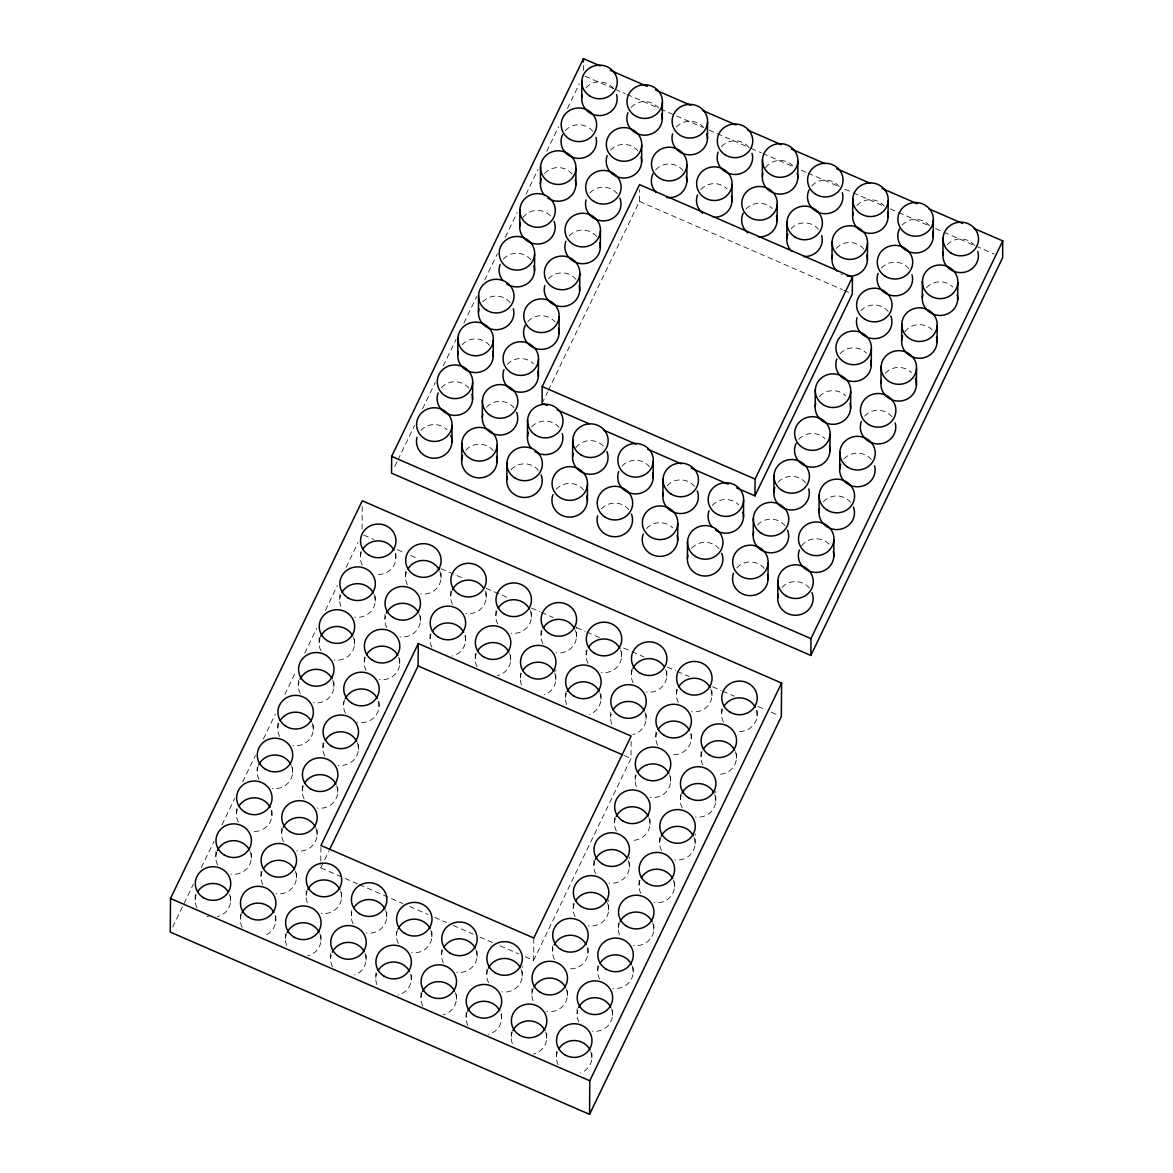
<?xml version="1.0" encoding="UTF-8"?>
<svg xmlns="http://www.w3.org/2000/svg" width="1173" height="1173" viewBox="0 0 1173 1173"><rect width="100%" height="100%" fill="white"/><g stroke="black" fill="none" stroke-linecap="round" stroke-linejoin="round"><path stroke-width="0.75" stroke-dasharray="5 3.75" d="M195.202 899.427L195.231 894.398M215.847 856.598L215.891 851.554M230.612 901.201L230.67 892.814M236.506 813.769L236.535 808.725M240.348 919.06L240.392 912.345M251.271 858.372L251.33 849.97M257.151 770.94L257.18 767.582M261.007 876.231L261.036 871.187M271.916 815.543L271.975 807.141M275.772 920.834L275.831 912.433M277.81 728.096L277.854 721.38M281.652 833.402L281.696 828.358M285.508 938.693L285.567 930.292M292.576 772.714L292.62 765.998M296.417 878.005L296.476 869.604M298.47 685.267L298.499 680.237M302.311 790.558L302.355 783.843M306.153 895.864L306.212 889.134M313.235 729.885L313.279 723.154M317.077 835.176L317.135 826.774M319.115 642.437L319.159 637.408M357.633 883.885L320.757 867.844L320.786 862.683M320.801 860.953L320.903 847.185M320.918 940.467L320.977 933.752M322.971 747.729L323 742.7M330.654 958.312L330.698 953.282M333.88 687.041L333.938 680.325M337.736 792.332L337.795 783.945M339.774 599.608L339.818 592.893M341.578 897.638L341.622 890.908M343.616 704.9L343.645 701.542M351.313 915.483L351.357 908.767M354.539 644.212L354.583 637.496M358.381 749.503L358.439 741.116M360.434 556.779L360.478 550.064M362.076 529.052L362.237 506.076M364.275 662.071L364.319 655.355M366.079 960.086L366.123 953.37M375.199 601.382L375.243 594.667M375.815 977.945L375.844 972.916M379.04 706.674L379.084 699.958M384.935 619.241L384.964 614.197M386.738 917.257L386.782 910.541M395.844 558.553L395.902 550.152M396.474 935.116L396.489 931.758M399.7 663.845L399.744 657.129M405.579 576.412L405.623 569.682M411.239 979.719L411.298 971.332M420.345 621.016L420.389 614.3M420.975 997.578L421.004 992.534M430.08 638.86L430.11 633.831M431.884 936.89L431.928 930.174M441.004 578.186L441.048 571.456M441.62 954.749L441.664 948.033M450.74 596.031L450.769 591.001M456.385 999.352L456.444 990.95M465.505 640.649L465.549 633.919M466.121 1017.211L466.165 1010.496M475.241 658.493L475.285 651.777M477.044 956.523L477.103 948.121M486.15 597.805L486.209 589.418M486.78 974.367L486.81 969.338M495.886 615.664L495.93 610.62M501.545 1018.985L501.604 1010.583M510.651 660.267L510.71 651.88M511.281 1036.829L511.325 1030.114M520.387 678.126L520.431 671.411M522.19 976.156L522.264 966.068M531.31 617.438L531.354 610.722M531.926 994L531.985 987.285M525.24 956.743L533.627 960.394L533.788 938.004M541.046 635.297L541.076 630.253M546.691 1038.604L546.75 1031.888M552.586 951.171L552.63 944.456M555.811 679.9L555.885 669.827M556.427 1056.462L556.471 1049.747M565.547 697.759L565.591 691.044M567.351 995.774L567.395 989.059M573.245 908.342L573.304 899.94M576.456 637.071L576.529 626.998M583.362 70.409L583.406 65.365M577.087 1013.633L577.116 1008.589M586.192 654.93L586.251 648.2M588.01 952.945L588.069 944.544M591.852 1058.237L591.896 1051.521M593.89 865.513L593.934 860.469M597.746 970.804L597.79 964.089M600.957 699.533L601.016 692.818M608.655 910.116L608.728 900.043M610.693 717.377L610.752 708.991M612.511 1015.407L612.555 1008.692M614.549 822.684L614.579 817.64M618.391 927.975L618.435 921.26M621.617 656.704L621.661 649.974M629.314 867.287L629.388 857.214M631.353 674.548L631.382 669.519M533.627 960.394L631.001 758.462L631.118 741.248M633.156 972.578L633.2 965.863M635.194 779.84L635.238 774.81M548.421 390.213L639.446 201.419L639.534 189.659M639.05 885.131L639.094 878.416M646.118 719.166L646.162 712.436M649.959 824.458L650.018 816.056M653.816 929.749L653.86 923.034M655.854 737.011L655.883 731.981M659.695 842.302L659.754 835.587M666.777 676.322L666.836 667.936M670.619 781.614L670.663 774.898M674.46 886.92L674.519 878.518M676.513 694.181L676.542 689.138M680.355 799.473L680.384 794.444M691.278 738.785L691.322 732.069M695.12 844.076L695.193 834.003M701.014 756.644L701.058 749.928M711.923 695.956L711.967 689.24M715.779 801.247L715.838 791.174M721.659 713.814L721.703 708.771M736.424 758.418L736.483 750.016M757.084 715.589L757.128 708.873M172.651 927.125L193.34 884.222M201.287 867.712L214.029 841.305M221.99 824.81L234.717 798.402M242.679 781.892L255.406 755.5M263.368 738.99L275.303 714.24M284.848 694.431L295.992 671.323M304.745 653.17L316.681 628.42M325.434 610.268L337.369 585.518M346.123 567.365L358.058 542.6M394.729 466.561L397.119 461.619M397.911 459.963L414.626 425.3M422.588 408.805L435.315 382.398M443.277 365.903L456.004 339.496M463.965 322.986L476.693 296.578M484.654 280.083L497.396 253.676M505.343 237.166L517.278 212.416M526.032 194.263L537.967 169.513M546.721 151.361L558.671 126.596M567.424 108.444L579.359 83.694M542.087 403.336L547.63 391.841M320.757 867.844L328.675 851.437M585.004 76.172L613.523 88.561M615.195 89.295L625.268 93.664M626.939 94.397L658.801 108.253M660.487 108.986L702.407 127.212M709.122 130.13L749.371 147.622M751.057 148.355L761.116 152.725M762.787 153.458L792.977 166.581M801.364 170.217L806.394 172.416M808.08 173.135L838.27 186.258M844.971 189.176L851.686 192.093M853.358 192.827L883.548 205.949M890.248 208.867L896.964 211.785M898.635 212.518L928.825 225.641M935.541 228.544L942.242 231.462M943.928 232.195L994.235 254.072M639.446 201.419L842.273 289.584M843.944 290.317L850.645 293.235M363.718 535.079L373.776 539.463M397.266 549.668L403.967 552.586M410.682 555.503L417.383 558.407M440.872 568.626L462.675 578.098M486.15 588.303L509.639 598.509M531.442 607.995L539.829 611.632M541.501 612.365L553.245 617.467M576.72 627.672L585.107 631.323M586.779 632.056L600.195 637.892M623.684 648.097L630.385 651.015M632.071 651.733L643.801 656.836M667.29 667.056L675.677 670.692M677.349 671.425L689.094 676.528M712.568 686.733L720.955 690.384M722.627 691.102L734.371 696.205M757.861 706.425L764.561 709.342M771.277 712.246L777.978 715.163M624.285 755.544L631.001 758.462M359.305 884.603L402.882 903.547M409.597 906.465L428.028 914.485M434.728 917.403L446.473 922.491M453.174 925.409L473.291 934.163M479.992 937.066L493.393 942.901M500.109 945.819L518.539 953.825M676.264 127.065A17.727 16.833 0.4 0 1 703.697 127.637M655.604 169.894A17.727 16.833 0.4 0 1 683.038 170.481M721.41 146.698A17.727 16.833 0.4 0 1 748.843 147.27M700.765 189.527A17.727 16.833 0.4 0 1 727.025 188.824M765.529 167.592A17.727 16.833 0.4 0 1 792.845 165.628M745.911 209.146A17.727 16.833 0.4 0 1 772.186 208.457M791.071 228.779A17.727 16.833 0.4 0 1 818.505 229.365M811.731 185.95A17.727 16.833 0.4 0 1 839.164 186.536M856.876 205.583A17.727 16.833 0.4 0 1 884.31 206.155M842.317 274.658A17.727 16.833 0.4 0 1 840.909 273.969M836.232 248.412A17.727 16.833 0.4 0 1 863.665 248.999M531.692 426.884A17.727 16.833 0.4 0 1 559.125 427.471M511.032 469.713A17.727 16.833 0.4 0 1 538.466 470.3M575.796 447.778A17.727 16.833 0.4 0 1 604.271 447.089M556.178 489.346A17.727 16.833 0.4 0 1 583.611 489.933M621.998 466.136A17.727 16.833 0.4 0 1 649.431 466.722M601.338 508.979A17.727 16.833 0.4 0 1 628.772 509.551M646.499 528.598A17.727 16.833 0.4 0 1 672.759 527.909M667.144 485.769A17.727 16.833 0.4 0 1 694.577 486.355M712.304 505.402A17.727 16.833 0.4 0 1 738.565 504.713M691.645 548.231A17.727 16.833 0.4 0 1 719.078 548.817M631.103 107.432A17.727 16.833 0.4 0 1 658.537 108.019M585.957 87.799A17.727 16.833 0.4 0 1 613.391 88.386M610.459 150.261A17.727 16.833 0.4 0 1 637.892 150.848M565.298 130.628A17.727 16.833 0.4 0 1 592.732 131.215M589.799 193.09A17.727 16.833 0.4 0 1 617.233 193.677M544.639 173.472A17.727 16.833 0.4 0 1 572.072 174.044M522.953 217.577A17.727 16.833 0.4 0 1 551.427 216.873M569.14 235.934A17.727 16.833 0.4 0 1 596.573 236.506M548.495 278.763A17.727 16.833 0.4 0 1 575.928 279.335M503.334 259.13A17.727 16.833 0.4 0 1 530.768 259.717M527.835 321.593A17.727 16.833 0.4 0 1 555.269 322.164M482.69 301.96A17.727 16.833 0.4 0 1 510.123 302.546M507.191 364.422A17.727 16.833 0.4 0 1 533.451 363.733M462.03 344.789A17.727 16.833 0.4 0 1 489.464 345.375M486.531 407.251A17.727 16.833 0.4 0 1 513.965 407.837M441.371 387.618A17.727 16.833 0.4 0 1 468.804 388.204M465.872 450.08A17.727 16.833 0.4 0 1 493.305 450.667M420.726 430.462A17.727 16.833 0.4 0 1 446.986 429.758M947.183 244.834A17.727 16.833 0.4 0 1 974.616 245.421M902.037 225.201A17.727 16.833 0.4 0 1 929.471 225.788M926.538 287.664A17.727 16.833 0.4 0 1 952.799 286.974M881.378 268.045A17.727 16.833 0.4 0 1 908.811 268.617M904.838 331.768A17.727 16.833 0.4 0 1 932.154 329.804M860.733 310.874A17.727 16.833 0.4 0 1 888.166 311.446M840.073 353.703A17.727 16.833 0.4 0 1 866.334 353.014M885.219 373.337A17.727 16.833 0.4 0 1 911.494 372.633M864.574 416.166A17.727 16.833 0.4 0 1 892.008 416.752M819.414 396.533A17.727 16.833 0.4 0 1 845.689 395.844M843.915 458.995A17.727 16.833 0.4 0 1 871.348 459.581M798.769 439.362A17.727 16.833 0.4 0 1 825.03 438.673M823.27 501.824A17.727 16.833 0.4 0 1 850.704 502.411M778.11 482.206A17.727 16.833 0.4 0 1 805.543 482.777M801.57 545.929A17.727 16.833 0.4 0 1 830.044 545.24M757.45 525.035A17.727 16.833 0.4 0 1 784.884 525.607M781.951 587.497A17.727 16.833 0.4 0 1 809.385 588.069M736.805 567.864A17.727 16.833 0.4 0 1 764.239 568.45M340.493 890.879A17.727 16.833 0.4 0 1 321.211 913.386M307.253 902.609A17.727 16.833 0.4 0 1 307.15 891.143M319.833 933.723A17.727 16.833 0.4 0 1 307.649 955.878M286.593 945.438A17.727 16.833 0.4 0 1 286.491 933.972M385.638 910.512A17.727 16.833 0.4 0 1 366.372 933.004M353.132 923.825A17.727 16.833 0.4 0 1 351.827 912.257M364.994 953.341A17.727 16.833 0.4 0 1 354.554 974.983M332.472 966.669A17.727 16.833 0.4 0 1 331.167 955.101M430.799 930.145A17.727 16.833 0.4 0 1 411.518 952.637M398.292 943.459A17.727 16.833 0.4 0 1 397.456 930.394M410.697 974.631A17.727 16.833 0.4 0 1 397.955 995.129M376.9 984.69A17.727 16.833 0.4 0 1 376.797 973.223M455.3 992.607A17.727 16.833 0.4 0 1 443.115 1014.762M422.793 1005.921A17.727 16.833 0.4 0 1 421.957 992.857M475.945 949.778A17.727 16.833 0.4 0 1 456.678 972.27M443.438 963.092A17.727 16.833 0.4 0 1 442.602 950.027M521.105 969.397A17.727 16.833 0.4 0 1 501.839 991.903M488.598 982.725A17.727 16.833 0.4 0 1 487.763 969.66M501.003 1013.897A17.727 16.833 0.4 0 1 488.276 1034.395M467.939 1025.554A17.727 16.833 0.4 0 1 467.103 1012.49M756.541 710.501A17.727 16.833 0.4 0 1 736.717 731.336M723.477 722.157A17.727 16.833 0.4 0 1 722.641 709.093M710.838 689.211A17.727 16.833 0.4 0 1 691.557 711.703M678.331 702.524A17.727 16.833 0.4 0 1 677.495 689.46M735.339 751.673A17.727 16.833 0.4 0 1 717.788 774.327M702.832 764.987A17.727 16.833 0.4 0 1 702.598 750.515M690.736 733.697A17.727 16.833 0.4 0 1 670.912 754.532M657.672 745.354A17.727 16.833 0.4 0 1 656.836 732.289M714.68 794.502A17.727 16.833 0.4 0 1 695.413 816.995M682.173 807.816A17.727 16.833 0.4 0 1 681.337 794.751M669.534 774.869A17.727 16.833 0.4 0 1 650.253 797.361M636.294 786.599A17.727 16.833 0.4 0 1 636.191 775.118M648.874 817.698A17.727 16.833 0.4 0 1 631.338 840.367M616.368 831.027A17.727 16.833 0.4 0 1 615.532 817.962M694.035 837.331A17.727 16.833 0.4 0 1 674.754 859.824M661.513 850.645A17.727 16.833 0.4 0 1 660.692 837.581M673.375 880.161A17.727 16.833 0.4 0 1 654.109 902.667M640.869 893.489A17.727 16.833 0.4 0 1 640.033 880.424M628.215 860.542A17.727 16.833 0.4 0 1 608.948 883.034M595.708 873.856A17.727 16.833 0.4 0 1 594.872 860.791M652.716 923.004A17.727 16.833 0.4 0 1 633.449 945.497M619.476 934.72A17.727 16.833 0.4 0 1 619.373 923.254M607.57 903.371A17.727 16.833 0.4 0 1 588.289 925.864M575.063 916.685A17.727 16.833 0.4 0 1 574.227 903.621M632.071 965.834A17.727 16.833 0.4 0 1 612.79 988.326M599.564 979.147A17.727 16.833 0.4 0 1 598.729 966.083M587.468 947.857A17.727 16.833 0.4 0 1 567.644 968.693M554.404 959.514A17.727 16.833 0.4 0 1 553.099 947.945M611.412 1008.663A17.727 16.833 0.4 0 1 592.145 1031.155M578.905 1021.976A17.727 16.833 0.4 0 1 577.6 1010.408M566.266 989.03A17.727 16.833 0.4 0 1 546.985 1011.522M533.026 1000.745A17.727 16.833 0.4 0 1 533.51 987.886M590.767 1051.492A17.727 16.833 0.4 0 1 580.327 1073.119M558.245 1064.805A17.727 16.833 0.4 0 1 557.41 1051.741M545.606 1031.859A17.727 16.833 0.4 0 1 533.422 1054.014M512.366 1043.589A17.727 16.833 0.4 0 1 512.264 1032.108M229.527 894.456A17.727 16.833 0.4 0 1 217.342 916.612M208.589 916.641A17.727 16.833 0.4 0 1 207.005 916.186M197.02 907.77A17.727 16.833 0.4 0 1 196.184 894.706M275.23 915.746A17.727 16.833 0.4 0 1 264.248 935.717M242.166 927.403A17.727 16.833 0.4 0 1 241.33 914.339M250.172 851.627A17.727 16.833 0.4 0 1 230.905 874.12M217.665 864.941A17.727 16.833 0.4 0 1 216.829 851.877M295.332 871.26A17.727 16.833 0.4 0 1 276.066 893.753M262.825 884.574A17.727 16.833 0.4 0 1 261.99 871.51M271.388 810.455A17.727 16.833 0.4 0 1 251.565 831.29M238.324 822.112A17.727 16.833 0.4 0 1 237.489 809.047M315.992 828.417A17.727 16.833 0.4 0 1 296.71 850.924M283.47 841.745A17.727 16.833 0.4 0 1 282.649 828.681M291.491 765.969A17.727 16.833 0.4 0 1 272.209 788.461M258.969 779.283A17.727 16.833 0.4 0 1 258.148 766.218M336.636 785.587A17.727 16.833 0.4 0 1 317.37 808.08M304.13 798.916A17.727 16.833 0.4 0 1 303.294 785.837M312.135 723.125A17.727 16.833 0.4 0 1 292.869 745.632M279.629 736.453A17.727 16.833 0.4 0 1 278.793 723.389M357.296 742.758A17.727 16.833 0.4 0 1 338.015 765.251M324.789 756.072A17.727 16.833 0.4 0 1 323.953 743.008M378.498 701.586A17.727 16.833 0.4 0 1 357.017 722.099M345.434 713.243A17.727 16.833 0.4 0 1 344.598 700.178M332.795 680.296A17.727 16.833 0.4 0 1 313.514 702.788M300.288 693.61A17.727 16.833 0.4 0 1 298.968 682.056M353.454 637.467A17.727 16.833 0.4 0 1 334.173 659.959M320.933 650.78A17.727 16.833 0.4 0 1 320.112 637.716M398.6 657.1A17.727 16.833 0.4 0 1 379.334 679.592M366.093 670.413A17.727 16.833 0.4 0 1 365.258 657.349M374.099 594.638A17.727 16.833 0.4 0 1 354.833 617.13M340.859 606.353A17.727 16.833 0.4 0 1 340.757 594.887M419.26 614.271A17.727 16.833 0.4 0 1 399.978 636.763M386.753 627.584A17.727 16.833 0.4 0 1 385.433 616.016M395.301 553.465A17.727 16.833 0.4 0 1 375.477 574.301M362.252 565.122A17.727 16.833 0.4 0 1 362.002 550.65M439.904 571.427A17.727 16.833 0.4 0 1 420.638 593.934M407.398 584.755A17.727 16.833 0.4 0 1 406.562 571.691M645.033 712.407A17.727 16.833 0.4 0 1 632.848 734.562M611.793 724.137A17.727 16.833 0.4 0 1 611.206 714.166M665.678 669.578A17.727 16.833 0.4 0 1 646.411 692.07M633.171 682.891A17.727 16.833 0.4 0 1 632.335 669.827M620.532 649.945A17.727 16.833 0.4 0 1 601.25 672.452M588.01 663.273A17.727 16.833 0.4 0 1 587.189 650.209M599.872 692.788A17.727 16.833 0.4 0 1 589.447 714.416M566.632 704.504A17.727 16.833 0.4 0 1 566.53 693.038M554.712 673.155A17.727 16.833 0.4 0 1 544.287 694.783M521.486 684.871A17.727 16.833 0.4 0 1 521.369 673.405M575.371 630.326A17.727 16.833 0.4 0 1 556.105 652.818M542.864 643.64A17.727 16.833 0.4 0 1 542.029 630.575M509.566 653.522A17.727 16.833 0.4 0 1 497.381 675.677M477.059 666.836A17.727 16.833 0.4 0 1 476.825 652.379M530.225 610.693A17.727 16.833 0.4 0 1 510.944 633.185M497.704 624.007A17.727 16.833 0.4 0 1 496.868 610.942M464.963 635.561A17.727 16.833 0.4 0 1 452.235 656.044M431.899 647.217A17.727 16.833 0.4 0 1 431.063 634.153M485.065 591.06A17.727 16.833 0.4 0 1 465.784 613.552M452.558 604.374A17.727 16.833 0.4 0 1 451.722 591.309"/><path stroke-width="1.5" d="M170.496 898.489L170.261 932.08L589.55 1114.35L781.335 716.63L781.57 683.038L362.281 500.768L170.496 898.489L589.784 1080.758L589.55 1114.35M600.224 65.937L583.45 58.65L391.665 456.37L391.547 473.159L810.836 655.443L1002.622 257.708L1002.739 240.92L974.235 228.53M329.466 849.795L418.116 665.927L418.277 643.537L631.147 736.072L533.788 938.004L320.918 845.454L418.277 643.537M451.913 442.294L452.03 425.506A17.727 16.833 0.4 0 0 426.254 409.612A17.727 16.833 0.4 0 0 424.655 438.717A17.727 16.833 0.4 0 0 452.03 425.506M457.793 354.862L457.91 338.059M461.634 460.153L461.751 443.35M472.558 399.465L472.675 382.662A17.727 16.833 0.4 0 0 446.913 366.782A17.727 16.833 0.4 0 0 445.315 395.887A17.727 16.833 0.4 0 0 472.675 382.662M478.452 312.018L478.569 295.229M482.294 417.309L482.411 400.521M493.217 356.636L493.334 339.833A17.727 16.833 0.4 0 0 467.572 323.953A17.727 16.833 0.4 0 0 465.974 353.058A17.727 16.833 0.4 0 0 493.334 339.833M497.059 461.927L497.176 445.124A17.727 16.833 0.4 0 0 471.414 429.245A17.727 16.833 0.4 0 0 469.816 458.35A17.727 16.833 0.4 0 0 497.176 445.124M506.795 479.772L506.912 462.983M519.756 226.36L519.874 209.571M527.454 436.942L527.571 420.154M534.521 270.963L534.639 254.174A17.727 16.833 0.4 0 0 508.877 238.295A17.727 16.833 0.4 0 0 507.279 267.4A17.727 16.833 0.4 0 0 534.639 254.174M538.363 376.254L538.48 359.466A17.727 16.833 0.4 0 0 512.718 343.586A17.727 16.833 0.4 0 0 511.12 372.691A17.727 16.833 0.4 0 0 538.48 359.466M540.416 183.531L540.533 166.742M736.512 487.865L754.957 495.871L852.316 293.954L852.434 277.165L639.564 184.63L542.205 386.547L542.087 403.336L547.117 405.521M559.022 333.425L559.14 316.637A17.727 16.833 0.4 0 0 533.378 300.757A17.727 16.833 0.4 0 0 531.78 329.862A17.727 16.833 0.4 0 0 559.14 316.637M572.6 456.576L572.717 439.787M575.826 185.305L575.943 168.516A17.727 16.833 0.4 0 0 550.181 152.622A17.727 16.833 0.4 0 0 548.583 181.727A17.727 16.833 0.4 0 0 575.943 168.516M579.682 290.596L579.799 273.808A17.727 16.833 0.4 0 0 554.023 257.913A17.727 16.833 0.4 0 0 552.424 287.018A17.727 16.833 0.4 0 0 579.799 273.808M581.72 97.858L581.837 81.069M583.421 62.008L583.45 58.65M587.365 501.179L587.482 484.39A17.727 16.833 0.4 0 0 561.72 468.511A17.727 16.833 0.4 0 0 560.122 497.616A17.727 16.833 0.4 0 0 587.482 484.39M600.327 247.767L600.444 230.978A17.727 16.833 0.4 0 0 574.682 215.084A17.727 16.833 0.4 0 0 573.084 244.189A17.727 16.833 0.4 0 0 600.444 230.978M641.631 162.094L641.748 145.305A17.727 16.833 0.4 0 0 615.986 129.426A17.727 16.833 0.4 0 0 614.388 158.531A17.727 16.833 0.4 0 0 641.748 145.305M653.17 477.983L653.288 461.18A17.727 16.833 0.4 0 0 627.526 445.3A17.727 16.833 0.4 0 0 625.927 474.405A17.727 16.833 0.4 0 0 653.288 461.18M662.29 119.265L662.408 102.476A17.727 16.833 0.4 0 0 636.646 86.597A17.727 16.833 0.4 0 0 635.048 115.702A17.727 16.833 0.4 0 0 662.408 102.476M662.906 495.827L663.024 479.039M677.671 540.445L677.789 523.642A17.727 16.833 0.4 0 0 652.027 507.762A17.727 16.833 0.4 0 0 650.429 536.867A17.727 16.833 0.4 0 0 677.789 523.642M686.792 181.727L686.909 164.938A17.727 16.833 0.4 0 0 661.147 149.059A17.727 16.833 0.4 0 0 659.549 178.164A17.727 16.833 0.4 0 0 686.909 164.938M687.407 558.289L687.525 541.501M707.451 138.898L707.568 122.109A17.727 16.833 0.4 0 0 681.792 106.215A17.727 16.833 0.4 0 0 680.193 135.32A17.727 16.833 0.4 0 0 707.568 122.109M731.952 201.36L732.069 184.572A17.727 16.833 0.4 0 0 706.293 168.677A17.727 16.833 0.4 0 0 704.694 197.782A17.727 16.833 0.4 0 0 732.069 184.572M743.491 517.234L743.609 500.446A17.727 16.833 0.4 0 0 717.832 484.566A17.727 16.833 0.4 0 0 716.234 513.671A17.727 16.833 0.4 0 0 743.609 500.446M753.227 535.093L753.345 518.305M754.957 495.871L755.075 479.083L852.434 277.165M762.333 176.375L762.45 159.587M767.992 579.697L768.11 562.908A17.727 16.833 0.4 0 0 742.333 547.029A17.727 16.833 0.4 0 0 740.735 576.134A17.727 16.833 0.4 0 0 768.11 562.908M773.872 492.264L773.989 475.461M777.098 220.993L777.215 204.19A17.727 16.833 0.4 0 0 751.453 188.31A17.727 16.833 0.4 0 0 749.855 217.416A17.727 16.833 0.4 0 0 777.215 204.19M777.728 597.556L777.846 580.767M786.834 238.837L786.951 222.049M797.757 178.164L797.875 161.361A17.727 16.833 0.4 0 0 772.113 145.481A17.727 16.833 0.4 0 0 770.514 174.586A17.727 16.833 0.4 0 0 797.875 161.361M810.836 655.443L810.954 638.64L1002.739 240.92M815.176 406.591L815.294 389.803M819.033 511.897L819.15 495.094M829.941 451.209L830.059 434.406A17.727 16.833 0.4 0 0 804.297 418.526A17.727 16.833 0.4 0 0 802.699 447.631A17.727 16.833 0.4 0 0 830.059 434.406M831.994 258.471L832.112 241.682M833.798 556.501L833.915 539.697A17.727 16.833 0.4 0 0 808.153 523.818A17.727 16.833 0.4 0 0 806.555 552.923A17.727 16.833 0.4 0 0 833.915 539.697M839.677 469.053L839.795 452.265M850.601 408.365L850.718 391.577A17.727 16.833 0.4 0 0 824.956 375.697A17.727 16.833 0.4 0 0 823.358 404.802A17.727 16.833 0.4 0 0 850.718 391.577M852.639 215.641L852.756 198.853M867.404 260.245L867.521 243.456A17.727 16.833 0.4 0 0 841.759 227.577A17.727 16.833 0.4 0 0 840.161 256.682A17.727 16.833 0.4 0 0 867.521 243.456M871.26 365.536L871.378 348.748A17.727 16.833 0.4 0 0 845.601 332.868A17.727 16.833 0.4 0 0 844.003 361.973A17.727 16.833 0.4 0 0 871.378 348.748M880.996 383.395L881.114 366.606M888.064 217.416L888.181 200.627A17.727 16.833 0.4 0 0 862.419 184.733A17.727 16.833 0.4 0 0 860.821 213.838A17.727 16.833 0.4 0 0 888.181 200.627M901.641 340.566L901.758 323.777M916.406 385.169L916.524 368.381A17.727 16.833 0.4 0 0 890.762 352.487A17.727 16.833 0.4 0 0 889.163 381.592A17.727 16.833 0.4 0 0 916.524 368.381M922.301 297.737L922.418 280.933M933.224 237.049L933.341 220.26A17.727 16.833 0.4 0 0 907.565 204.366A17.727 16.833 0.4 0 0 905.967 233.471A17.727 16.833 0.4 0 0 933.341 220.26M937.066 342.34L937.183 325.551A17.727 16.833 0.4 0 0 911.421 309.657A17.727 16.833 0.4 0 0 909.823 338.762A17.727 16.833 0.4 0 0 937.183 325.551M942.945 254.893L943.063 238.104M957.711 299.511L957.828 282.708A17.727 16.833 0.4 0 0 932.066 266.828A17.727 16.833 0.4 0 0 930.468 295.933A17.727 16.833 0.4 0 0 957.828 282.708M589.784 1080.758L781.57 683.038M610.283 70.321L647.188 86.362M655.575 89.998L690.794 105.306M702.524 110.409L736.072 124.998M747.817 130.1L781.35 144.69M791.423 149.059L824.956 163.633M836.701 168.736L870.249 183.325M881.993 188.428L917.213 203.735M928.943 208.838L962.49 223.427M542.205 386.547L755.075 479.083M557.175 409.89L589.022 423.746M604.095 430.3L635.942 444.142M647.687 449.244L681.205 463.819M691.264 468.188L728.14 484.214M391.665 456.37L810.954 638.64M418.116 665.927L622.614 754.825M706.908 133.81A17.727 16.833 0.4 0 1 689.797 154.836A17.727 16.833 0.4 0 1 672.54 133.898M686.249 176.639A17.727 16.833 0.4 0 1 666.425 197.475M656.294 192.489A17.727 16.833 0.4 0 1 652.95 173.839M752.054 153.443A17.727 16.833 0.4 0 1 734.122 174.454A17.727 16.833 0.4 0 1 718.169 152.035M731.409 196.272A17.727 16.833 0.4 0 1 713.316 217.269M702.7 213.251A17.727 16.833 0.4 0 1 697.51 194.865M797.215 173.076A17.727 16.833 0.4 0 1 780.104 194.102A17.727 16.833 0.4 0 1 762.846 173.164M776.555 215.905A17.727 16.833 0.4 0 1 758.462 236.902M747.861 232.884A17.727 16.833 0.4 0 1 743.257 213.09M821.716 235.538A17.727 16.833 0.4 0 1 803.622 256.535M791.746 251.374A17.727 16.833 0.4 0 1 787.816 234.116M842.361 192.695A17.727 16.833 0.4 0 1 823.637 213.662A17.727 16.833 0.4 0 1 809.077 189.894M887.521 212.328A17.727 16.833 0.4 0 1 870.41 233.354A17.727 16.833 0.4 0 1 853.152 212.416M866.862 255.157A17.727 16.833 0.4 0 1 847.038 275.992M836.906 271.007A17.727 16.833 0.4 0 1 832.493 255.245M562.322 433.629A17.727 16.833 0.4 0 1 555.254 451.678A17.727 16.833 0.4 0 1 534.976 451.605M531.193 448.203A17.727 16.833 0.4 0 1 528.437 432.221M541.12 474.801A17.727 16.833 0.4 0 1 525.489 497.469A17.727 16.833 0.4 0 1 507.308 476.561M606.94 451.605A17.727 16.833 0.4 0 1 591.295 474.259A17.727 16.833 0.4 0 1 573.113 453.35M586.823 496.091A17.727 16.833 0.4 0 1 568.89 517.102A17.727 16.833 0.4 0 1 552.938 494.683M652.643 472.895A17.727 16.833 0.4 0 1 634.71 493.906A17.727 16.833 0.4 0 1 618.743 471.487M631.426 514.067A17.727 16.833 0.4 0 1 615.796 536.721A17.727 16.833 0.4 0 1 597.614 515.812M677.144 535.357A17.727 16.833 0.4 0 1 659.211 556.369A17.727 16.833 0.4 0 1 643.244 533.95M697.246 490.857A17.727 16.833 0.4 0 1 681.601 513.525A17.727 16.833 0.4 0 1 663.419 492.616M742.949 512.146A17.727 16.833 0.4 0 1 735.882 530.196A17.727 16.833 0.4 0 1 715.589 530.123M711.82 526.721A17.727 16.833 0.4 0 1 709.049 510.739M721.747 553.319A17.727 16.833 0.4 0 1 706.102 575.987A17.727 16.833 0.4 0 1 687.921 555.078M661.748 114.177A17.727 16.833 0.4 0 1 643.816 135.188A17.727 16.833 0.4 0 1 627.863 112.769M616.602 94.558A17.727 16.833 0.4 0 1 599.491 115.584A17.727 16.833 0.4 0 1 582.233 94.646M641.103 157.021A17.727 16.833 0.4 0 1 623.171 178.017A17.727 16.833 0.4 0 1 607.203 155.598M595.943 137.388A17.727 16.833 0.4 0 1 577.219 158.34A17.727 16.833 0.4 0 1 562.644 134.572M619.887 198.178A17.727 16.833 0.4 0 1 604.256 220.847A17.727 16.833 0.4 0 1 586.075 199.938M575.283 180.217A17.727 16.833 0.4 0 1 568.216 198.252A17.727 16.833 0.4 0 1 547.938 198.178M544.155 194.777A17.727 16.833 0.4 0 1 541.398 178.809M554.081 221.389A17.727 16.833 0.4 0 1 538.451 244.043A17.727 16.833 0.4 0 1 520.269 223.134M599.784 242.679A17.727 16.833 0.4 0 1 581.852 263.69A17.727 16.833 0.4 0 1 565.899 241.271M579.139 285.508A17.727 16.833 0.4 0 1 562.028 306.534A17.727 16.833 0.4 0 1 544.771 285.596M533.979 265.875A17.727 16.833 0.4 0 1 526.912 283.925A17.727 16.833 0.4 0 1 506.619 283.851M502.85 280.45A17.727 16.833 0.4 0 1 500.094 264.468M558.48 328.337A17.727 16.833 0.4 0 1 539.756 349.305A17.727 16.833 0.4 0 1 525.181 325.522M513.334 308.704A17.727 16.833 0.4 0 1 496.223 329.73A17.727 16.833 0.4 0 1 478.965 308.807M537.821 371.167A17.727 16.833 0.4 0 1 519.888 392.178A17.727 16.833 0.4 0 1 503.935 369.759M492.675 351.548A17.727 16.833 0.4 0 1 475.564 372.574A17.727 16.833 0.4 0 1 458.306 351.636M516.619 412.339A17.727 16.833 0.4 0 1 500.988 435.007A17.727 16.833 0.4 0 1 482.807 414.098M472.015 394.377A17.727 16.833 0.4 0 1 454.083 415.389A17.727 16.833 0.4 0 1 438.13 392.97M496.516 456.84A17.727 16.833 0.4 0 1 478.584 477.851A17.727 16.833 0.4 0 1 462.631 455.432M450.813 435.55A17.727 16.833 0.4 0 1 435.168 458.203A17.727 16.833 0.4 0 1 417.001 437.294M977.827 251.594A17.727 16.833 0.4 0 1 960.716 272.62A17.727 16.833 0.4 0 1 943.459 251.682M932.682 231.961A17.727 16.833 0.4 0 1 913.943 252.913A17.727 16.833 0.4 0 1 899.383 229.146M957.183 294.423A17.727 16.833 0.4 0 1 940.072 315.449A17.727 16.833 0.4 0 1 922.814 294.511M912.022 274.79A17.727 16.833 0.4 0 1 894.09 295.801A17.727 16.833 0.4 0 1 878.122 273.382M936.523 337.252A17.727 16.833 0.4 0 1 918.591 358.264A17.727 16.833 0.4 0 1 902.624 335.845M890.82 315.962A17.727 16.833 0.4 0 1 875.175 338.616A17.727 16.833 0.4 0 1 856.994 317.707M870.718 360.448A17.727 16.833 0.4 0 1 852.786 381.46A17.727 16.833 0.4 0 1 836.818 359.041M915.321 378.424A17.727 16.833 0.4 0 1 899.676 401.078A17.727 16.833 0.4 0 1 881.495 380.169M895.219 422.91A17.727 16.833 0.4 0 1 877.287 443.922A17.727 16.833 0.4 0 1 861.319 421.503M850.058 403.292A17.727 16.833 0.4 0 1 832.947 424.318A17.727 16.833 0.4 0 1 815.69 403.38M874.559 465.74A17.727 16.833 0.4 0 1 856.627 486.751A17.727 16.833 0.4 0 1 840.674 464.332M829.414 446.121A17.727 16.833 0.4 0 1 810.675 467.074A17.727 16.833 0.4 0 1 796.115 443.306M853.358 506.912A17.727 16.833 0.4 0 1 837.713 529.58A17.727 16.833 0.4 0 1 819.546 508.671M808.754 488.95A17.727 16.833 0.4 0 1 790.822 509.962A17.727 16.833 0.4 0 1 774.854 487.543M833.255 551.413A17.727 16.833 0.4 0 1 815.323 572.424A17.727 16.833 0.4 0 1 799.356 550.005M787.552 530.123A17.727 16.833 0.4 0 1 771.907 552.776A17.727 16.833 0.4 0 1 753.726 531.868M812.053 592.585A17.727 16.833 0.4 0 1 796.408 615.239A17.727 16.833 0.4 0 1 778.227 594.33M767.45 574.609A17.727 16.833 0.4 0 1 749.518 595.62A17.727 16.833 0.4 0 1 733.55 573.201M307.737 889.735A17.727 16.833 0.4 0 1 323.601 879.926A17.727 16.833 0.4 0 1 339.759 889.281M287.092 932.564A17.727 16.833 0.4 0 1 302.942 922.755A17.727 16.833 0.4 0 1 319.1 932.124M353.63 908.019A17.727 16.833 0.4 0 1 369.554 899.559A17.727 16.833 0.4 0 1 384.92 908.914M332.238 952.197A17.727 16.833 0.4 0 1 348.102 942.374A17.727 16.833 0.4 0 1 364.26 951.743M398.058 928.987A17.727 16.833 0.4 0 1 413.908 919.177A17.727 16.833 0.4 0 1 430.066 928.547M378.131 970.482A17.727 16.833 0.4 0 1 394.055 962.021A17.727 16.833 0.4 0 1 409.421 971.376M422.544 991.449A17.727 16.833 0.4 0 1 438.409 981.64A17.727 16.833 0.4 0 1 454.567 991.009M443.937 947.271A17.727 16.833 0.4 0 1 459.86 938.811A17.727 16.833 0.4 0 1 475.226 948.18M488.364 968.253A17.727 16.833 0.4 0 1 504.214 958.444A17.727 16.833 0.4 0 1 520.372 967.798M467.704 1011.082A17.727 16.833 0.4 0 1 483.555 1001.273A17.727 16.833 0.4 0 1 499.727 1010.642M723.976 706.337A17.727 16.833 0.4 0 1 739.899 697.876A17.727 16.833 0.4 0 1 755.265 707.246M678.815 686.718A17.727 16.833 0.4 0 1 694.739 678.243A17.727 16.833 0.4 0 1 710.105 687.613M703.316 749.18A17.727 16.833 0.4 0 1 719.24 740.706A17.727 16.833 0.4 0 1 734.606 750.075M658.17 729.547A17.727 16.833 0.4 0 1 674.094 721.087A17.727 16.833 0.4 0 1 689.46 730.442M681.938 793.359A17.727 16.833 0.4 0 1 697.788 783.535A17.727 16.833 0.4 0 1 713.961 792.904M637.511 772.377A17.727 16.833 0.4 0 1 653.434 763.916A17.727 16.833 0.4 0 1 668.801 773.271M616.133 816.555A17.727 16.833 0.4 0 1 631.983 806.745A17.727 16.833 0.4 0 1 648.141 816.1M661.279 836.188A17.727 16.833 0.4 0 1 677.129 826.364A17.727 16.833 0.4 0 1 693.302 835.733M641.352 877.668A17.727 16.833 0.4 0 1 657.276 869.208A17.727 16.833 0.4 0 1 672.642 878.562M595.473 859.384A17.727 16.833 0.4 0 1 610.415 849.604A17.727 16.833 0.4 0 1 626.602 857.434M619.974 921.846A17.727 16.833 0.4 0 1 635.825 912.037A17.727 16.833 0.4 0 1 651.997 921.406M575.547 900.864A17.727 16.833 0.4 0 1 591.471 892.404A17.727 16.833 0.4 0 1 606.837 901.773M600.048 963.326A17.727 16.833 0.4 0 1 615.972 954.866A17.727 16.833 0.4 0 1 631.338 964.235M554.169 945.042A17.727 16.833 0.4 0 1 570.019 935.233A17.727 16.833 0.4 0 1 586.192 944.602M578.67 1007.504A17.727 16.833 0.4 0 1 594.52 997.695A17.727 16.833 0.4 0 1 610.678 1007.064M534.243 986.537A17.727 16.833 0.4 0 1 550.166 978.077A17.727 16.833 0.4 0 1 565.533 987.431M558.744 1048.999A17.727 16.833 0.4 0 1 574.667 1040.539A17.727 16.833 0.4 0 1 590.034 1049.894M512.865 1030.715A17.727 16.833 0.4 0 1 528.715 1020.891A17.727 16.833 0.4 0 1 544.873 1030.261M197.504 891.964A17.727 16.833 0.4 0 1 227.899 891.348M241.931 912.931A17.727 16.833 0.4 0 1 257.781 903.122A17.727 16.833 0.4 0 1 273.954 912.491M217.43 850.469A17.727 16.833 0.4 0 1 233.28 840.66A17.727 16.833 0.4 0 1 249.453 850.029M263.309 868.753A17.727 16.833 0.4 0 1 279.233 860.293A17.727 16.833 0.4 0 1 294.599 869.662M238.808 806.291A17.727 16.833 0.4 0 1 254.732 797.831A17.727 16.833 0.4 0 1 270.098 807.2M283.236 827.273A17.727 16.833 0.4 0 1 299.1 817.464A17.727 16.833 0.4 0 1 315.258 826.833M258.734 764.811A17.727 16.833 0.4 0 1 274.599 755.001A17.727 16.833 0.4 0 1 290.757 764.371M304.628 783.095A17.727 16.833 0.4 0 1 320.552 774.635A17.727 16.833 0.4 0 1 335.918 783.989M280.127 720.633A17.727 16.833 0.4 0 1 296.051 712.172A17.727 16.833 0.4 0 1 311.417 721.527M325.273 740.266A17.727 16.833 0.4 0 1 341.196 731.805A17.727 16.833 0.4 0 1 356.563 741.16M345.199 698.771A17.727 16.833 0.4 0 1 361.049 688.962A17.727 16.833 0.4 0 1 377.222 698.331M300.053 679.152A17.727 16.833 0.4 0 1 315.904 669.328A17.727 16.833 0.4 0 1 332.062 678.698M320.698 636.323A17.727 16.833 0.4 0 1 336.548 626.499A17.727 16.833 0.4 0 1 352.721 635.869M366.577 654.593A17.727 16.833 0.4 0 1 382.501 646.132A17.727 16.833 0.4 0 1 397.867 655.502M342.091 592.145A17.727 16.833 0.4 0 1 358 583.67A17.727 16.833 0.4 0 1 373.381 593.039M386.504 613.112A17.727 16.833 0.4 0 1 402.368 603.303A17.727 16.833 0.4 0 1 418.526 612.673M362.736 549.301A17.727 16.833 0.4 0 1 378.659 540.841A17.727 16.833 0.4 0 1 394.025 550.21M407.896 568.934A17.727 16.833 0.4 0 1 423.82 560.474A17.727 16.833 0.4 0 1 439.186 569.829M613.01 709.914A17.727 16.833 0.4 0 1 628.933 701.454A17.727 16.833 0.4 0 1 644.3 710.809M632.936 668.434A17.727 16.833 0.4 0 1 647.877 658.654A17.727 16.833 0.4 0 1 664.065 666.469M588.509 647.452A17.727 16.833 0.4 0 1 604.432 638.992A17.727 16.833 0.4 0 1 619.799 648.346M567.131 691.63A17.727 16.833 0.4 0 1 582.981 681.821A17.727 16.833 0.4 0 1 599.139 691.19M522.703 670.663A17.727 16.833 0.4 0 1 538.627 662.188A17.727 16.833 0.4 0 1 553.993 671.557M543.348 627.819A17.727 16.833 0.4 0 1 559.272 619.359A17.727 16.833 0.4 0 1 574.638 628.728M477.543 651.03A17.727 16.833 0.4 0 1 493.466 642.569A17.727 16.833 0.4 0 1 508.833 651.924M498.202 608.201A17.727 16.833 0.4 0 1 514.126 599.726A17.727 16.833 0.4 0 1 529.492 609.095M432.397 631.397A17.727 16.833 0.4 0 1 448.321 622.936A17.727 16.833 0.4 0 1 463.687 632.291M452.323 589.916A17.727 16.833 0.4 0 1 467.265 580.136A17.727 16.833 0.4 0 1 483.437 587.952M725.354 154.953A17.727 16.833 0.4 0 0 752.714 141.742A17.727 16.833 0.4 0 0 726.952 125.848A17.727 16.833 0.4 0 0 725.354 154.953M795.015 237.049A17.727 16.833 0.4 0 0 822.376 223.823A17.727 16.833 0.4 0 0 796.599 207.944A17.727 16.833 0.4 0 0 795.015 237.049M815.66 194.219A17.727 16.833 0.4 0 0 843.02 180.994A17.727 16.833 0.4 0 0 817.258 165.114A17.727 16.833 0.4 0 0 815.66 194.219M535.621 435.154A17.727 16.833 0.4 0 0 562.981 421.928A17.727 16.833 0.4 0 0 537.219 406.049A17.727 16.833 0.4 0 0 535.621 435.154M514.962 477.983A17.727 16.833 0.4 0 0 542.337 464.757A17.727 16.833 0.4 0 0 516.56 448.878A17.727 16.833 0.4 0 0 514.962 477.983M580.782 454.772A17.727 16.833 0.4 0 0 608.142 441.561A17.727 16.833 0.4 0 0 582.38 425.667A17.727 16.833 0.4 0 0 580.782 454.772M605.283 517.234A17.727 16.833 0.4 0 0 632.643 504.023A17.727 16.833 0.4 0 0 606.881 488.129A17.727 16.833 0.4 0 0 605.283 517.234M671.088 494.038A17.727 16.833 0.4 0 0 698.448 480.813A17.727 16.833 0.4 0 0 672.686 464.933A17.727 16.833 0.4 0 0 671.088 494.038M695.589 556.501A17.727 16.833 0.4 0 0 722.949 543.275A17.727 16.833 0.4 0 0 697.187 527.395A17.727 16.833 0.4 0 0 695.589 556.501M589.887 96.069A17.727 16.833 0.4 0 0 617.247 82.843A17.727 16.833 0.4 0 0 591.485 66.964A17.727 16.833 0.4 0 0 589.887 96.069M569.242 138.898A17.727 16.833 0.4 0 0 596.602 125.672A17.727 16.833 0.4 0 0 570.84 109.793A17.727 16.833 0.4 0 0 569.242 138.898M593.743 201.36A17.727 16.833 0.4 0 0 621.104 188.135A17.727 16.833 0.4 0 0 595.341 172.255A17.727 16.833 0.4 0 0 593.743 201.36M527.923 224.556A17.727 16.833 0.4 0 0 555.298 211.345A17.727 16.833 0.4 0 0 529.522 195.466A17.727 16.833 0.4 0 0 527.923 224.556M486.619 310.229A17.727 16.833 0.4 0 0 513.979 297.004A17.727 16.833 0.4 0 0 488.217 281.124A17.727 16.833 0.4 0 0 486.619 310.229M490.475 415.521A17.727 16.833 0.4 0 0 517.836 402.295A17.727 16.833 0.4 0 0 492.059 386.416A17.727 16.833 0.4 0 0 490.475 415.521M951.127 253.104A17.727 16.833 0.4 0 0 978.487 239.879A17.727 16.833 0.4 0 0 952.725 223.999A17.727 16.833 0.4 0 0 951.127 253.104M885.322 276.3A17.727 16.833 0.4 0 0 912.682 263.089A17.727 16.833 0.4 0 0 886.92 247.195A17.727 16.833 0.4 0 0 885.322 276.3M864.662 319.144A17.727 16.833 0.4 0 0 892.023 305.918A17.727 16.833 0.4 0 0 866.26 290.039A17.727 16.833 0.4 0 0 864.662 319.144M868.504 424.435A17.727 16.833 0.4 0 0 895.879 411.21A17.727 16.833 0.4 0 0 870.102 395.33A17.727 16.833 0.4 0 0 868.504 424.435M847.859 467.265A17.727 16.833 0.4 0 0 875.219 454.039A17.727 16.833 0.4 0 0 849.457 438.159A17.727 16.833 0.4 0 0 847.859 467.265M827.2 510.094A17.727 16.833 0.4 0 0 854.56 496.868A17.727 16.833 0.4 0 0 828.798 480.989A17.727 16.833 0.4 0 0 827.2 510.094M782.054 490.461A17.727 16.833 0.4 0 0 809.414 477.25A17.727 16.833 0.4 0 0 783.652 461.356A17.727 16.833 0.4 0 0 782.054 490.461M761.394 533.29A17.727 16.833 0.4 0 0 788.755 520.079A17.727 16.833 0.4 0 0 762.993 504.185A17.727 16.833 0.4 0 0 761.394 533.29M785.895 595.752A17.727 16.833 0.4 0 0 813.256 582.541A17.727 16.833 0.4 0 0 787.494 566.647A17.727 16.833 0.4 0 0 785.895 595.752M314.335 894.061A17.727 16.833 0.4 0 0 341.695 880.835A17.727 16.833 0.4 0 0 315.933 864.956A17.727 16.833 0.4 0 0 314.335 894.061M293.675 936.89A17.727 16.833 0.4 0 0 321.035 923.664A17.727 16.833 0.4 0 0 295.273 907.785A17.727 16.833 0.4 0 0 293.675 936.89M359.481 913.694A17.727 16.833 0.4 0 0 386.855 900.468A17.727 16.833 0.4 0 0 361.079 884.589A17.727 16.833 0.4 0 0 359.481 913.694M338.836 956.523A17.727 16.833 0.4 0 0 366.196 943.297A17.727 16.833 0.4 0 0 340.434 927.418A17.727 16.833 0.4 0 0 338.836 956.523M404.641 933.312A17.727 16.833 0.4 0 0 432.001 920.101A17.727 16.833 0.4 0 0 406.239 904.222A17.727 16.833 0.4 0 0 404.641 933.312M383.982 976.156A17.727 16.833 0.4 0 0 411.356 962.93A17.727 16.833 0.4 0 0 385.58 947.051A17.727 16.833 0.4 0 0 383.982 976.156M429.142 995.774A17.727 16.833 0.4 0 0 456.502 982.563A17.727 16.833 0.4 0 0 430.74 966.669A17.727 16.833 0.4 0 0 429.142 995.774M449.802 952.945A17.727 16.833 0.4 0 0 477.162 939.734A17.727 16.833 0.4 0 0 451.4 923.84A17.727 16.833 0.4 0 0 449.802 952.945M494.947 972.578A17.727 16.833 0.4 0 0 522.308 959.353A17.727 16.833 0.4 0 0 496.546 943.473A17.727 16.833 0.4 0 0 494.947 972.578M474.303 1015.407A17.727 16.833 0.4 0 0 501.663 1002.182A17.727 16.833 0.4 0 0 475.886 986.302A17.727 16.833 0.4 0 0 474.303 1015.407M729.841 712.011A17.727 16.833 0.4 0 0 757.201 698.8A17.727 16.833 0.4 0 0 731.439 682.906A17.727 16.833 0.4 0 0 729.841 712.011M684.68 692.393A17.727 16.833 0.4 0 0 712.04 679.167A17.727 16.833 0.4 0 0 686.278 663.288A17.727 16.833 0.4 0 0 684.68 692.393M709.181 754.84A17.727 16.833 0.4 0 0 736.541 741.629A17.727 16.833 0.4 0 0 710.779 725.735A17.727 16.833 0.4 0 0 709.181 754.84M664.021 735.222A17.727 16.833 0.4 0 0 691.396 721.996A17.727 16.833 0.4 0 0 665.619 706.117A17.727 16.833 0.4 0 0 664.021 735.222M688.522 797.684A17.727 16.833 0.4 0 0 715.897 784.458A17.727 16.833 0.4 0 0 690.12 768.579A17.727 16.833 0.4 0 0 688.522 797.684M643.376 778.051A17.727 16.833 0.4 0 0 670.736 764.825A17.727 16.833 0.4 0 0 644.974 748.946A17.727 16.833 0.4 0 0 643.376 778.051M622.716 820.88A17.727 16.833 0.4 0 0 650.077 807.654A17.727 16.833 0.4 0 0 624.315 791.775A17.727 16.833 0.4 0 0 622.716 820.88M667.877 840.513A17.727 16.833 0.4 0 0 695.237 827.288A17.727 16.833 0.4 0 0 669.475 811.408A17.727 16.833 0.4 0 0 667.877 840.513M647.217 883.342A17.727 16.833 0.4 0 0 674.578 870.117A17.727 16.833 0.4 0 0 648.816 854.237A17.727 16.833 0.4 0 0 647.217 883.342M602.072 863.709A17.727 16.833 0.4 0 0 629.432 850.498A17.727 16.833 0.4 0 0 603.67 834.604A17.727 16.833 0.4 0 0 602.072 863.709M626.573 926.171A17.727 16.833 0.4 0 0 653.933 912.946A17.727 16.833 0.4 0 0 628.156 897.066A17.727 16.833 0.4 0 0 626.573 926.171M581.412 906.538A17.727 16.833 0.4 0 0 608.772 893.327A17.727 16.833 0.4 0 0 583.01 877.433A17.727 16.833 0.4 0 0 581.412 906.538M605.913 969.001A17.727 16.833 0.4 0 0 633.273 955.79A17.727 16.833 0.4 0 0 607.511 939.896A17.727 16.833 0.4 0 0 605.913 969.001M560.753 949.382A17.727 16.833 0.4 0 0 588.128 936.157A17.727 16.833 0.4 0 0 562.351 920.277A17.727 16.833 0.4 0 0 560.753 949.382M585.254 1011.83A17.727 16.833 0.4 0 0 612.629 998.619A17.727 16.833 0.4 0 0 586.852 982.739A17.727 16.833 0.4 0 0 585.254 1011.83M540.108 992.211A17.727 16.833 0.4 0 0 567.468 978.986A17.727 16.833 0.4 0 0 541.706 963.106A17.727 16.833 0.4 0 0 540.108 992.211M564.609 1054.674A17.727 16.833 0.4 0 0 591.969 1041.448A17.727 16.833 0.4 0 0 566.207 1025.569A17.727 16.833 0.4 0 0 564.609 1054.674M519.448 1035.041A17.727 16.833 0.4 0 0 546.809 1021.815A17.727 16.833 0.4 0 0 521.047 1005.935A17.727 16.833 0.4 0 0 519.448 1035.041M203.369 897.638A17.727 16.833 0.4 0 0 230.729 884.413A17.727 16.833 0.4 0 0 204.967 868.533A17.727 16.833 0.4 0 0 203.369 897.638M248.529 917.257A17.727 16.833 0.4 0 0 275.89 904.046A17.727 16.833 0.4 0 0 250.128 888.152A17.727 16.833 0.4 0 0 248.529 917.257M224.028 854.794A17.727 16.833 0.4 0 0 251.389 841.584A17.727 16.833 0.4 0 0 225.627 825.704A17.727 16.833 0.4 0 0 224.028 854.794M269.174 874.428A17.727 16.833 0.4 0 0 296.534 861.217A17.727 16.833 0.4 0 0 270.772 845.322A17.727 16.833 0.4 0 0 269.174 874.428M244.673 811.965A17.727 16.833 0.4 0 0 272.033 798.754A17.727 16.833 0.4 0 0 246.271 782.86A17.727 16.833 0.4 0 0 244.673 811.965M289.834 831.598A17.727 16.833 0.4 0 0 317.194 818.373A17.727 16.833 0.4 0 0 291.432 802.493A17.727 16.833 0.4 0 0 289.834 831.598M265.333 769.136A17.727 16.833 0.4 0 0 292.693 755.911A17.727 16.833 0.4 0 0 266.931 740.031A17.727 16.833 0.4 0 0 265.333 769.136M310.478 788.769A17.727 16.833 0.4 0 0 337.853 775.544A17.727 16.833 0.4 0 0 312.077 759.664A17.727 16.833 0.4 0 0 310.478 788.769M285.992 726.307A17.727 16.833 0.4 0 0 313.352 713.081A17.727 16.833 0.4 0 0 287.576 697.202A17.727 16.833 0.4 0 0 285.992 726.307M331.138 745.94A17.727 16.833 0.4 0 0 358.498 732.714A17.727 16.833 0.4 0 0 332.736 716.835A17.727 16.833 0.4 0 0 331.138 745.94M351.797 703.111A17.727 16.833 0.4 0 0 379.158 689.885A17.727 16.833 0.4 0 0 353.396 674.006A17.727 16.833 0.4 0 0 351.797 703.111M306.637 683.478A17.727 16.833 0.4 0 0 333.997 670.252A17.727 16.833 0.4 0 0 308.235 654.373A17.727 16.833 0.4 0 0 306.637 683.478M327.296 640.649A17.727 16.833 0.4 0 0 354.657 627.423A17.727 16.833 0.4 0 0 328.895 611.544A17.727 16.833 0.4 0 0 327.296 640.649M372.442 660.267A17.727 16.833 0.4 0 0 399.802 647.056A17.727 16.833 0.4 0 0 374.04 631.162A17.727 16.833 0.4 0 0 372.442 660.267M347.941 597.805A17.727 16.833 0.4 0 0 375.316 584.594A17.727 16.833 0.4 0 0 349.539 568.7A17.727 16.833 0.4 0 0 347.941 597.805M393.102 617.438A17.727 16.833 0.4 0 0 420.462 604.227A17.727 16.833 0.4 0 0 394.7 588.333A17.727 16.833 0.4 0 0 393.102 617.438M368.601 554.976A17.727 16.833 0.4 0 0 395.961 541.765A17.727 16.833 0.4 0 0 370.199 525.871A17.727 16.833 0.4 0 0 368.601 554.976M413.761 574.609A17.727 16.833 0.4 0 0 441.121 561.383A17.727 16.833 0.4 0 0 415.345 545.504A17.727 16.833 0.4 0 0 413.761 574.609M618.875 715.589A17.727 16.833 0.4 0 0 646.235 702.363A17.727 16.833 0.4 0 0 620.473 686.484A17.727 16.833 0.4 0 0 618.875 715.589M639.52 672.759A17.727 16.833 0.4 0 0 666.894 659.534A17.727 16.833 0.4 0 0 641.118 643.654A17.727 16.833 0.4 0 0 639.52 672.759M594.374 653.126A17.727 16.833 0.4 0 0 621.734 639.901A17.727 16.833 0.4 0 0 595.972 624.021A17.727 16.833 0.4 0 0 594.374 653.126M573.714 695.956A17.727 16.833 0.4 0 0 601.075 682.73A17.727 16.833 0.4 0 0 575.313 666.851A17.727 16.833 0.4 0 0 573.714 695.956M528.568 676.322A17.727 16.833 0.4 0 0 555.929 663.112A17.727 16.833 0.4 0 0 530.167 647.217A17.727 16.833 0.4 0 0 528.568 676.322M549.213 633.493A17.727 16.833 0.4 0 0 576.573 620.282A17.727 16.833 0.4 0 0 550.811 604.388A17.727 16.833 0.4 0 0 549.213 633.493M483.408 656.704A17.727 16.833 0.4 0 0 510.768 643.478A17.727 16.833 0.4 0 0 485.006 627.599A17.727 16.833 0.4 0 0 483.408 656.704M504.067 613.875A17.727 16.833 0.4 0 0 531.428 600.649A17.727 16.833 0.4 0 0 505.666 584.77A17.727 16.833 0.4 0 0 504.067 613.875M438.262 637.071A17.727 16.833 0.4 0 0 465.622 623.845A17.727 16.833 0.4 0 0 439.846 607.966A17.727 16.833 0.4 0 0 438.262 637.071M458.907 594.242A17.727 16.833 0.4 0 0 486.267 581.016A17.727 16.833 0.4 0 0 460.505 565.137A17.727 16.833 0.4 0 0 458.907 594.242"/></g></svg>
